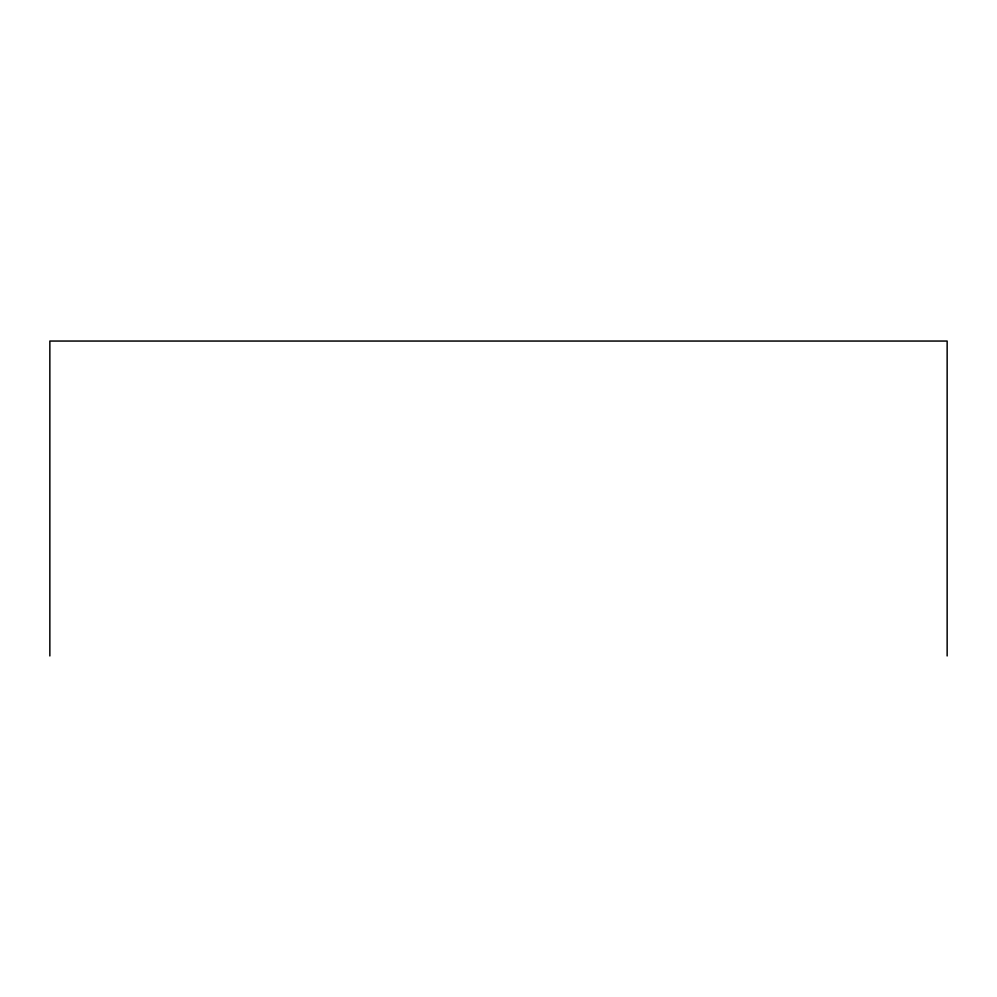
<?xml version="1.0" encoding="UTF-8"?>
<svg xmlns="http://www.w3.org/2000/svg" width="997" height="997" viewBox="0 0 997 997"><rect width="100%" height="100%" fill="white"/><g stroke="black" fill="none" stroke-linecap="round" stroke-linejoin="round"><path stroke-width="1.5" d="M947.15 655.951L947.15 341.049L49.85 341.049L49.85 655.951"/></g></svg>
